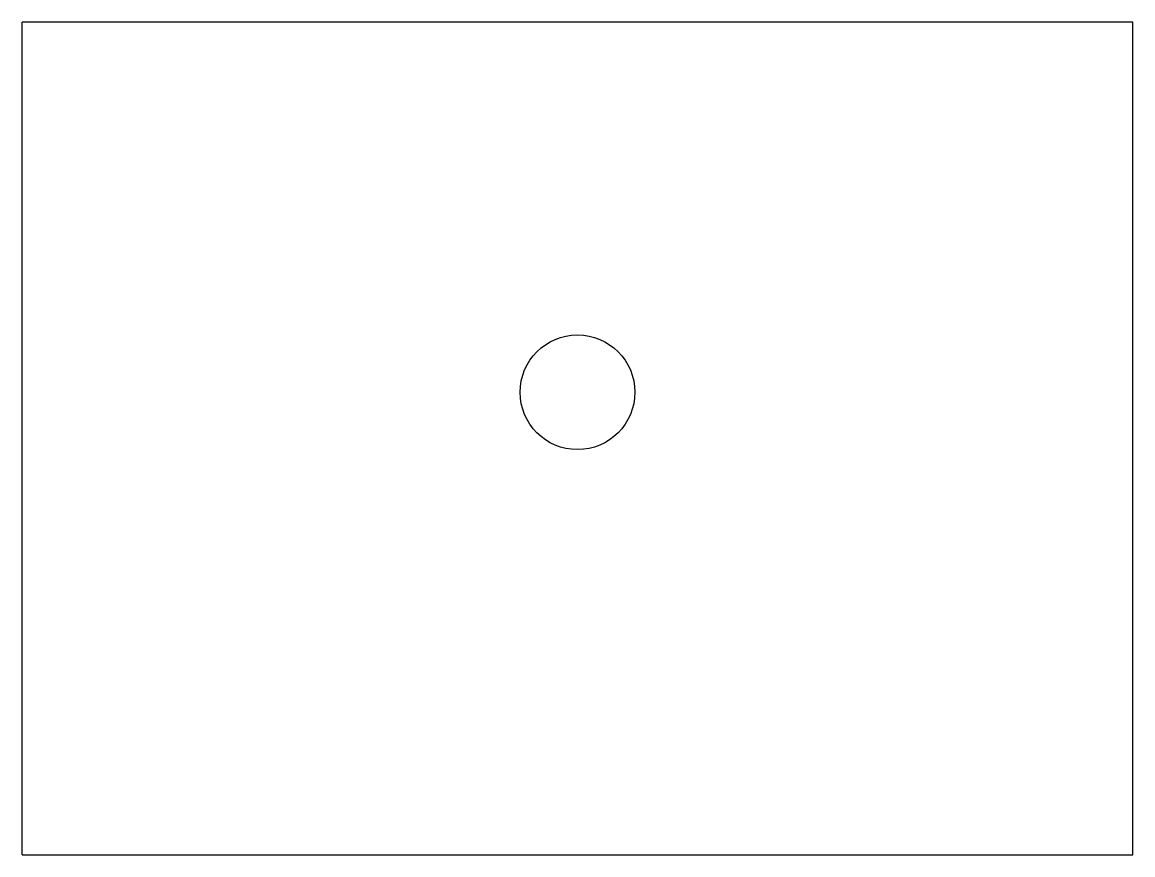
# Model space of a CAD drawing. Header units: millimetres. Extents: x 0 to 30, y 0 to 22.5.
import ezdxf

# ---------------------------------------------------------------- set-up
doc = ezdxf.new("R2010")
doc.units = ezdxf.units.MM
doc.layers.add('Sketch', color=7, linetype='CONTINUOUS')

msp = doc.modelspace()

# ---------------------------------------------------------------- linework, layer by layer
at = {"layer": 'Sketch'}
for p, q in [((0, 0), (0, 22.5)), ((30, 22.5), (0, 22.5)), ((30, 0), (30, 22.5)), ((0, 0), (30, 0))]:
    msp.add_line(p, q, dxfattribs=at)
msp.add_circle((15, 12.5), 1.55, dxfattribs=at)

doc.saveas('drawing.dxf')
